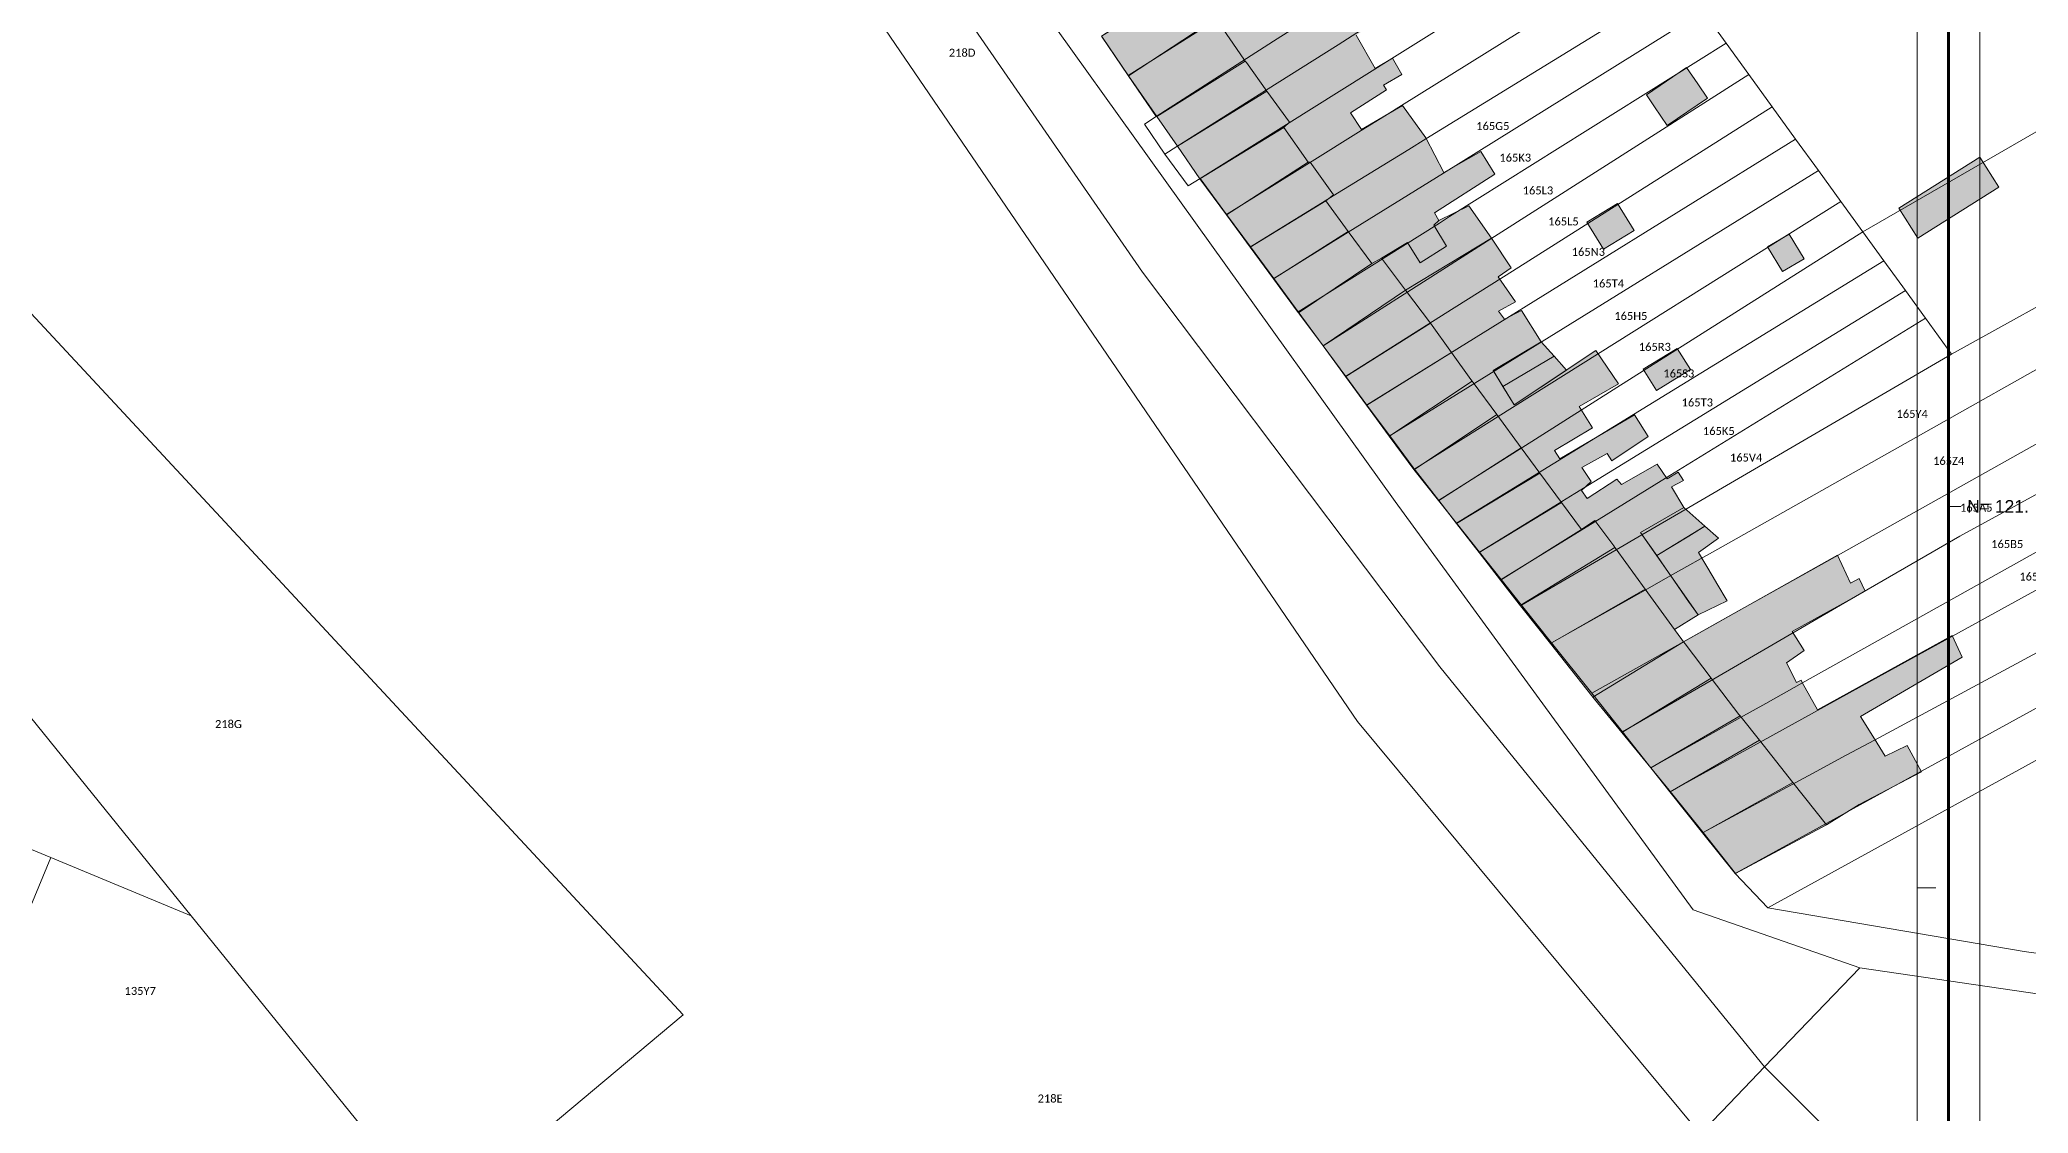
# Model space of a CAD drawing. Header units: metres. Extents: x 113120 to 240396, y 120329 to 242116.
# Drawn here: x 113473.5 to 113672.3, y 121251.8 to 121359.2 of the extents above; entities that cross this region are included whole.
import ezdxf

# ---------------------------------------------------------------- set-up
doc = ezdxf.new("R2010")
doc.units = ezdxf.units.M
doc.header["$LTSCALE"] = 3
doc.layers.get('0').update_dxf_attribs({"lineweight": 0})
for name, color, linetype, lineweight in [('Bpn_CaPa', 78, 'Continuous', 0), ('Bpn_ReBu', 4, 'Continuous', 0), ('Bpt_CaNu', 7, 'Continuous', 0), ('Carroyage(1)', 7, 'Continuous', 0), ('Hachure bâtiment', 11, 'Continuous', 0)]:
    doc.layers.add(name, color=color, linetype=linetype, lineweight=lineweight)
doc.layers.add('Carroyage(1)_Textes', color=7, linetype='Continuous')
doc.styles.add('Legend', font='')
doc.styles.get("Standard").update_dxf_attribs({"font": 'arial.ttf'})
doc.styles.get('Legend').set_extended_font_data('Calibri')

msp = doc.modelspace()

# ---------------------------------------------------------------- hatches: boundary and pattern name
at = {"layer": 'Hachure bâtiment'}
h = msp.add_hatch(color=256, dxfattribs=at)
h.dxf.hatch_style = 1
h.paths.add_polyline_path([(113560.92, 121417.3), (113557.73, 121415), (113559.73, 121411.9), (113563.26, 121414.43), (113565.08, 121411.65), (113561.48, 121409.25), (113561.98, 121408.27), (113564.22, 121409.67), (113565.72, 121407.37), (113569.67, 121409.78), (113569.87, 121409.9), (113570.91, 121408.32), (113565.28, 121404.47), (113566.48, 121402.72), (113571.53, 121405.55), (113573.02, 121403.17), (113572.72, 121402.95), (113571.47, 121402.05), (113572.72, 121400.02), (113569.68, 121398.05), (113570.97, 121396.1), (113574.09, 121397.78), (113575.03, 121396.35), (113576.38, 121397.2), (113576.92, 121396.2), (113578.58, 121397.17), (113579.33, 121395.92), (113578.48, 121395.35), (113580.23, 121392.62), (113581.23, 121393.1), (113581.73, 121392.27), (113580.28, 121391.22), (113583.43, 121386.55), (113584.67, 121387.3), (113586.58, 121384.2), (113591.57, 121387.42), (113593.52, 121384.4), (113591.33, 121382.82), (113594.72, 121377.05), (113587.27, 121372.05), (113588.27, 121370.45), (113594.28, 121374.2), (113595.32, 121372.72), (113596.98, 121373.85), (113598.47, 121371.22), (113601.68, 121373.25), (113602.43, 121372.07), (113597.97, 121368.95), (113597.22, 121370.4), (113595.77, 121369.6), (113597.02, 121367.6), (113593.03, 121364.97), (113594.18, 121363.22), (113601.13, 121367.31), (113603.72, 121363.22), (113604.18, 121362.5), (113607.63, 121364.65), (113609.08, 121362.32), (113605.13, 121359.6), (113607.03, 121356.27), (113608.77, 121357.3), (113609.72, 121355.67), (113607.88, 121354.62), (113608.18, 121354.15), (113604.57, 121351.85), (113605.67, 121350.17), (113609.77, 121352.57), (113612.12, 121349.35), (113613.92, 121345.87), (113617.62, 121347.97), (113619.02, 121345.72), (113612.97, 121341.85), (113613.42, 121341.07), (113612.92, 121340.62), (113614.18, 121338.5), (113611.53, 121336.85), (113610.28, 121338.87), (113607.67, 121337.3), (113606.72, 121336.77), (113604.36, 121339.98), (113602.12, 121343.05), (113602.87, 121343.65), (113600.53, 121346.92), (113600.33, 121346.9), (113597.92, 121350.37), (113598.47, 121350.9), (113596.22, 121354.02), (113594.17, 121356.88), (113594.06, 121357.03), (113593.93, 121357.22), (113591.12, 121361.27), (113588.54, 121364.98), (113588.41, 121365.16), (113588.33, 121365.29), (113586.03, 121368.9), (113585.52, 121368.65), (113582.54, 121372.55), (113582.44, 121372.69), (113582.31, 121372.88), (113580.42, 121375.69), (113578.53, 121378.51), (113578.45, 121378.63), (113578.32, 121378.82), (113576.41, 121381.53), (113574.41, 121384.39), (113572.24, 121387.48), (113572.13, 121387.63), (113572.01, 121387.81), (113570.34, 121390.32), (113567.82, 121394.12), (113568.23, 121394.45), (113565.3, 121398.45), (113562.27, 121402.57), (113561.88, 121402.32), (113559.07, 121406.22), (113556.69, 121409.5), (113556.52, 121409.74), (113553.52, 121414.45), (113559.98, 121418.87)])
h.paths.add_polyline_path([(113615.03, 121410.57), (113613.52, 121409.6), (113612.03, 121411.87), (113613.57, 121412.85)], flags=16)
h = msp.add_hatch(color=256, dxfattribs=at)
h.dxf.hatch_style = 1
h.paths.add_polyline_path([(113588.54, 121364.98), (113591.12, 121361.27), (113582.4, 121355.56), (113579.77, 121359.37), (113579.68, 121359.5), (113588.41, 121365.16)], flags=17)
h = msp.add_hatch(color=256, dxfattribs=at)
h.dxf.hatch_style = 1
h.paths.add_polyline_path([(113593.93, 121357.22), (113594.06, 121357.03), (113585.21, 121351.48), (113582.4, 121355.56), (113591.12, 121361.27)], flags=17)
h = msp.add_hatch(color=256, dxfattribs=at)
h.dxf.hatch_style = 1
h.paths.add_polyline_path([(113594.17, 121356.88), (113596.22, 121354.02), (113587.27, 121348.5), (113585.21, 121351.48), (113594.06, 121357.03)], flags=17)
h = msp.add_hatch(color=256, dxfattribs=at)
h.dxf.hatch_style = 1
h.paths.add_polyline_path([(113640.27, 121353.32), (113636.25, 121350.58), (113634.97, 121352.45), (113634.16, 121353.64), (113638.18, 121356.38), (113639.29, 121354.76)])
h = msp.add_hatch(color=256, dxfattribs=at)
h.dxf.hatch_style = 1
h.paths.add_polyline_path([(113598.47, 121350.9), (113597.92, 121350.37), (113589.52, 121345.25), (113587.27, 121348.5), (113596.22, 121354.02)], flags=17)
h = msp.add_hatch(color=256, dxfattribs=at)
h.dxf.hatch_style = 1
h.paths.add_polyline_path([(113600.33, 121346.9), (113592.17, 121341.65), (113589.52, 121345.25), (113597.92, 121350.37)], flags=17)
h = msp.add_hatch(color=256, dxfattribs=at)
h.dxf.hatch_style = 1
h.paths.add_polyline_path([(113602.87, 121343.65), (113602.12, 121343.05), (113594.55, 121338.42), (113592.17, 121341.65), (113600.33, 121346.9), (113600.53, 121346.92)], flags=17)
h = msp.add_hatch(color=256, dxfattribs=at)
h.dxf.hatch_style = 1
h.paths.add_polyline_path([(113661.28, 121339.31), (113659.39, 121342.32), (113667.5, 121347.42), (113669.39, 121344.41)])
h = msp.add_hatch(color=256, dxfattribs=at)
h.dxf.hatch_style = 1
h.paths.add_polyline_path([(113604.36, 121339.98), (113596.88, 121335.25), (113594.55, 121338.42), (113602.12, 121343.05)])
h = msp.add_hatch(color=256, dxfattribs=at)
h.dxf.hatch_style = 1
h.paths.add_polyline_path([(113614.18, 121338.5), (113612.92, 121340.62), (113613.42, 121341.07), (113616.41, 121342.54), (113618.67, 121339.3), (113610.06, 121334.13), (113607.67, 121337.3), (113610.28, 121338.87), (113611.53, 121336.85)])
h = msp.add_hatch(color=256, dxfattribs=at)
h.dxf.hatch_style = 1
h.paths.add_polyline_path([(113632.92, 121340.07), (113629.87, 121338.2), (113628.22, 121340.9), (113631.27, 121342.77)])
h = msp.add_hatch(color=256, dxfattribs=at)
h.dxf.hatch_style = 1
h.paths.add_polyline_path([(113606.72, 121336.77), (113599.39, 121331.84), (113599.26, 121332.02), (113596.88, 121335.25), (113604.36, 121339.98)])
h = msp.add_hatch(color=256, dxfattribs=at)
h.dxf.hatch_style = 1
h.paths.add_polyline_path([(113620.63, 121336.35), (113619.33, 121335.45), (113621.07, 121332.95), (113619.38, 121332.02), (113619.98, 121331.22), (113621.67, 121332.07), (113623.65, 121328.94), (113618.83, 121326.07), (113620.93, 121322.65), (113629.12, 121328.07), (113631.38, 121324.75), (113627.43, 121322.5), (113628.77, 121320.35), (113624.97, 121318.07), (113625.52, 121317.25), (113632.98, 121321.65), (113634.33, 121319.47), (113630.72, 121317.05), (113630.23, 121317.77), (113627.72, 121316.37), (113628.63, 121314.97), (113627.67, 121314.1), (113628.23, 121313.3), (113631.22, 121315.22), (113631.67, 121314.7), (113635.23, 121316.72), (113636.23, 121315.25), (113637.35, 121315.93), (113637.87, 121315.07), (113636.67, 121314.45), (113637.91, 121312.38), (113633.58, 121309.9), (113636.59, 121305.56), (113639.32, 121301.64), (113636.96, 121300.2), (113634.04, 121304.22), (113631.14, 121308.22), (113631.01, 121308.4), (113630.9, 121308.56), (113629.02, 121311.07), (113627.68, 121310.17), (113625.68, 121312.88), (113623.52, 121315.82), (113621.65, 121318.35), (113619.2, 121321.68), (113616.83, 121324.9), (113616.74, 121325.02), (113616.61, 121325.2), (113614.69, 121327.87), (113612.57, 121330.82), (113610.06, 121334.13), (113618.67, 121339.3)])
h = msp.add_hatch(color=256, dxfattribs=at)
h.dxf.hatch_style = 1
h.paths.add_polyline_path([(113649.92, 121337.25), (113647.77, 121335.97), (113646.28, 121338.45), (113648.43, 121339.73)])
h = msp.add_hatch(color=256, dxfattribs=at)
h.dxf.hatch_style = 1
h.paths.add_polyline_path([(113610.06, 121334.13), (113601.84, 121328.54), (113599.48, 121331.72), (113599.39, 121331.84), (113606.72, 121336.77), (113607.67, 121337.3)])
h = msp.add_hatch(color=256, dxfattribs=at)
h.dxf.hatch_style = 1
h.paths.add_polyline_path([(113612.57, 121330.82), (113604.11, 121325.47), (113601.84, 121328.54), (113610.06, 121334.13)])
h = msp.add_hatch(color=256, dxfattribs=at)
h.dxf.hatch_style = 1
h.paths.add_polyline_path([(113614.69, 121327.87), (113606.21, 121322.63), (113604.11, 121325.47), (113612.57, 121330.82)])
h = msp.add_hatch(color=256, dxfattribs=at)
h.dxf.hatch_style = 1
h.paths.add_polyline_path([(113624.93, 121327.52), (113619.81, 121324.48), (113618.83, 121326.07), (113623.65, 121328.94)], flags=17)
h = msp.add_hatch(color=256, dxfattribs=at)
h.dxf.hatch_style = 1
h.paths.add_polyline_path([(113616.61, 121325.2), (113616.74, 121325.02), (113608.51, 121319.54), (113606.21, 121322.63), (113614.69, 121327.87)])
h = msp.add_hatch(color=256, dxfattribs=at)
h.dxf.hatch_style = 1
h.paths.add_polyline_path([(113620.93, 121322.66), (113619.81, 121324.48), (113624.93, 121327.52), (113626.18, 121326.12), (113620.93, 121322.65)], flags=17)
h = msp.add_hatch(color=256, dxfattribs=at)
h.dxf.hatch_style = 1
h.paths.add_polyline_path([(113638.57, 121326.17), (113635.17, 121324.07), (113633.82, 121326.21), (113637.23, 121328.3)], flags=17)
h = msp.add_hatch(color=256, dxfattribs=at)
h.dxf.hatch_style = 1
h.paths.add_polyline_path([(113616.83, 121324.9), (113619.2, 121321.68), (113610.98, 121316.2), (113610.85, 121316.38), (113608.51, 121319.54), (113616.74, 121325.02)])
h = msp.add_hatch(color=256, dxfattribs=at)
h.dxf.hatch_style = 1
h.paths.add_polyline_path([(113621.65, 121318.35), (113613.4, 121313.08), (113611.07, 121316.08), (113610.98, 121316.2), (113619.2, 121321.68)], flags=17)
h = msp.add_hatch(color=256, dxfattribs=at)
h.dxf.hatch_style = 1
h.paths.add_polyline_path([(113623.52, 121315.82), (113615.17, 121310.8), (113613.4, 121313.08), (113621.65, 121318.35)], flags=17)
h = msp.add_hatch(color=256, dxfattribs=at)
h.dxf.hatch_style = 1
h.paths.add_polyline_path([(113625.68, 121312.88), (113617.43, 121307.88), (113615.17, 121310.8), (113623.52, 121315.82)], flags=17)
h = msp.add_hatch(color=256, dxfattribs=at)
h.dxf.hatch_style = 1
h.paths.add_polyline_path([(113627.68, 121310.17), (113619.57, 121305.12), (113617.43, 121307.88), (113625.68, 121312.88)], flags=17)
h = msp.add_hatch(color=256, dxfattribs=at)
h.dxf.hatch_style = 1
h.paths.add_polyline_path([(113630.9, 121308.56), (113631.01, 121308.4), (113621.55, 121302.57), (113621.44, 121302.72), (113619.57, 121305.12), (113627.68, 121310.17), (113629.02, 121311.07)], flags=17)
h = msp.add_hatch(color=256, dxfattribs=at)
h.dxf.hatch_style = 1
h.paths.add_polyline_path([(113635.2, 121307.57), (113633.58, 121309.9), (113637.91, 121312.38), (113640.01, 121310.52)])
h = msp.add_hatch(color=256, dxfattribs=at)
h.dxf.hatch_style = 1
h.paths.add_polyline_path([(113639.37, 121307.88), (113640.84, 121305.41), (113641.2, 121304.8), (113642.24, 121303.05), (113639.32, 121301.64), (113638.37, 121303), (113636.59, 121305.56), (113636.45, 121305.78), (113635.2, 121307.57), (113638.39, 121309.53), (113640, 121310.51), (113640.01, 121310.52), (113641.37, 121309.31)])
h = msp.add_hatch(color=256, dxfattribs=at)
h.dxf.hatch_style = 1
h.paths.add_polyline_path([(113631.14, 121308.22), (113634.04, 121304.22), (113624.57, 121298.77), (113621.69, 121302.4), (113621.55, 121302.57), (113631.01, 121308.4)])
h = msp.add_hatch(color=256, dxfattribs=at)
h.dxf.hatch_style = 1
h.paths.add_polyline_path([(113654.57, 121304.82), (113655.42, 121305.27), (113656.02, 121304.02), (113648.72, 121299.97), (113649.93, 121298.07), (113648.18, 121296.85), (113649.17, 121294.87), (113649.62, 121295.12), (113649.74, 121294.9), (113651.28, 121292.17), (113664.72, 121299.6), (113665.73, 121297.42), (113655.58, 121291.5), (113656.95, 121289.27), (113658.02, 121287.52), (113660.22, 121288.6), (113661.67, 121285.95), (113655.42, 121282.7), (113652.15, 121280.67), (113648.8, 121284.9), (113645.45, 121289.12), (113643.63, 121291.42), (113643.52, 121291.57), (113643.41, 121291.7), (113640.65, 121295.32), (113638.03, 121298.74), (113637.86, 121298.96), (113653.28, 121307.62)])
h = msp.add_hatch(color=256, dxfattribs=at)
h.dxf.hatch_style = 1
h.paths.add_polyline_path([(113636.96, 121300.2), (113637.7, 121299.18), (113637.86, 121298.96), (113628.82, 121293.41), (113628.71, 121293.54), (113624.57, 121298.77), (113634.04, 121304.22)])
h = msp.add_hatch(color=256, dxfattribs=at)
h.dxf.hatch_style = 1
h.paths.add_polyline_path([(113638.03, 121298.74), (113640.65, 121295.32), (113631.7, 121289.9), (113628.97, 121293.22), (113628.82, 121293.41), (113637.86, 121298.96)])
h = msp.add_hatch(color=256, dxfattribs=at)
h.dxf.hatch_style = 1
h.paths.add_polyline_path([(113643.41, 121291.7), (113643.52, 121291.57), (113634.6, 121286.35), (113631.7, 121289.9), (113640.65, 121295.32)])
h = msp.add_hatch(color=256, dxfattribs=at)
h.dxf.hatch_style = 1
h.paths.add_polyline_path([(113643.63, 121291.42), (113645.45, 121289.12), (113636.55, 121283.97), (113636.43, 121284.12), (113634.6, 121286.35), (113643.52, 121291.57)])
h = msp.add_hatch(color=256, dxfattribs=at)
h.dxf.hatch_style = 1
h.paths.add_polyline_path([(113648.8, 121284.9), (113639.82, 121279.88), (113636.69, 121283.79), (113636.55, 121283.97), (113645.45, 121289.12)])
h = msp.add_hatch(color=256, dxfattribs=at)
h.dxf.hatch_style = 1
h.paths.add_polyline_path([(113652.15, 121280.67), (113643.08, 121275.8), (113639.82, 121279.88), (113648.8, 121284.9)])

# ---------------------------------------------------------------- linework, layer by layer
at = {"flags": 128}
msp.add_lwpolyline([(113667.48, 120723.71), (114179.98, 120723.71), (114179.98, 121453.71), (113667.48, 121453.71)], close=True, dxfattribs=at)
at = {"layer": 'Bpn_CaPa'}
for points in [[(113453.09, 121514.21), (113451.26, 121516.85), (113448.73, 121520.51), (113448.56, 121520.72), (113447.3, 121522.24), (113446.06, 121523.79), (113445.9, 121524.26), (113449.31, 121528.28), (113452.62, 121532.21), (113529.2, 121424.46), (113609.06, 121312.98), (113638.82, 121272.14), (113655.49, 121266.37), (113645.98, 121256.46), (113635.55, 121269.29), (113613.5, 121296.44), (113583.78, 121335.93), (113488.06, 121474.64), (113482.85, 121470.98), (113473.33, 121485.1), (113463.72, 121499.2), (113453.09, 121514.21)], [(113645.98, 121256.46), (113644.64, 121255.05), (113641.71, 121251.99), (113639.55, 121249.75), (113605.28, 121291), (113492.15, 121456.84), (113482.85, 121470.98), (113488.06, 121474.64), (113583.78, 121335.93), (113613.5, 121296.44), (113635.55, 121269.29), (113645.98, 121256.46)], [(113579.67, 121359.51), (113590.68, 121366.46), (113592.25, 121367.45), (113595.68, 121369.62), (113598.34, 121371.3), (113652.92, 121406.71), (113655.68, 121402.68), (113624.9, 121382.55), (113594.2, 121363.07), (113582.36, 121355.57), (113579.67, 121359.51)], [(113662.31, 121391.98), (113665.29, 121387.25), (113609.67, 121352.58), (113607.98, 121351.53), (113605.65, 121350.07), (113600.49, 121346.86), (113592.19, 121341.69), (113589.55, 121345.29), (113598.43, 121350.84), (113608.7, 121357.27), (113632.45, 121372.13), (113662.31, 121391.98)], [(113594.57, 121338.45), (113592.19, 121341.69), (113600.49, 121346.86), (113605.65, 121350.07), (113607.98, 121351.53), (113609.67, 121352.58), (113665.29, 121387.25), (113667.76, 121383.49), (113637.65, 121364.96), (113612.1, 121349.24), (113610.4, 121348.19), (113602.86, 121343.55), (113602.04, 121343.05), (113594.57, 121338.45)], [(113627.65, 121378.76), (113605.84, 121364.75), (113603.62, 121363.33), (113600.34, 121361.22), (113596.88, 121359), (113585.16, 121351.47), (113582.36, 121355.57), (113594.2, 121363.07), (113624.9, 121382.55), (113627.65, 121378.76)], [(113637.65, 121364.96), (113667.76, 121383.49), (113684.84, 121356.72), (113655.8, 121339.94), (113653.59, 121342.99), (113651.35, 121346.08), (113649.07, 121349.23), (113646.74, 121352.44), (113644.39, 121355.68), (113642.12, 121358.81), (113639.83, 121361.97), (113637.65, 121364.96)], [(113586.01, 121347.73), (113583.97, 121350.71), (113585.16, 121351.47), (113596.88, 121359), (113600.34, 121361.22), (113603.62, 121363.33), (113605.84, 121364.75), (113627.65, 121378.76), (113630.02, 121375.49), (113605.69, 121360.14), (113603.34, 121358.66), (113596.09, 121354.09), (113587.21, 121348.48), (113586.01, 121347.73)], [(113586.01, 121347.73), (113587.21, 121348.48), (113596.09, 121354.09), (113603.34, 121358.66), (113605.69, 121360.14), (113630.02, 121375.49), (113632.45, 121372.13), (113608.7, 121357.27), (113598.43, 121350.84), (113589.55, 121345.29), (113588.35, 121344.54), (113586.01, 121347.73)], [(113596.9, 121335.28), (113594.57, 121338.45), (113602.04, 121343.05), (113602.86, 121343.55), (113610.4, 121348.19), (113612.1, 121349.24), (113637.65, 121364.96), (113639.83, 121361.97), (113613.86, 121345.83), (113604.34, 121339.91), (113596.9, 121335.28)], [(113596.9, 121335.28), (113604.34, 121339.91), (113613.86, 121345.83), (113639.83, 121361.97), (113642.12, 121358.81), (113614.49, 121341.47), (113613.47, 121340.83), (113599.33, 121331.96), (113596.9, 121335.28)], [(113599.33, 121331.96), (113613.47, 121340.83), (113614.49, 121341.47), (113642.12, 121358.81), (113644.39, 121355.68), (113618.62, 121339.25), (113615.75, 121337.42), (113601.83, 121328.56), (113599.33, 121331.96)], [(113664.66, 121327.72), (113662.05, 121331.32), (113660.05, 121334.08), (113657.9, 121337.04), (113655.8, 121339.94), (113684.84, 121356.72), (113693.77, 121343.84), (113664.66, 121327.72)], [(113604.09, 121325.48), (113601.83, 121328.56), (113615.75, 121337.42), (113618.62, 121339.25), (113644.39, 121355.68), (113646.74, 121352.44), (113620.77, 121336.03), (113614.04, 121331.77), (113604.09, 121325.48)], [(113604.09, 121325.48), (113614.04, 121331.77), (113620.77, 121336.03), (113646.74, 121352.44), (113649.07, 121349.23), (113616.16, 121328.82), (113606.18, 121322.63), (113604.09, 121325.48)], [(113649.07, 121349.23), (113651.35, 121346.08), (113618.42, 121325.69), (113608.46, 121319.53), (113606.18, 121322.63), (113616.16, 121328.82), (113649.07, 121349.23)], [(113610.92, 121316.18), (113608.46, 121319.53), (113618.42, 121325.69), (113651.35, 121346.08), (113653.59, 121342.99), (113620.79, 121322.39), (113610.92, 121316.18)], [(113610.92, 121316.18), (113620.79, 121322.39), (113653.59, 121342.99), (113655.8, 121339.94), (113631.22, 121324.38), (113623.07, 121319.22), (113613.37, 121313.09), (113610.92, 121316.18)], [(113696.73, 121339.47), (113641.3, 121308.22), (113636.53, 121305.54), (113634.03, 121304.12), (113624.68, 121298.85), (113621.68, 121302.63), (113633.69, 121309.64), (113637.99, 121312.15), (113664.66, 121327.72), (113693.77, 121343.84), (113696.73, 121339.47)], [(113462.96, 121342.22), (113537.86, 121261.66), (113513.34, 121241.08), (113510.94, 121244.05), (113509.02, 121246.43), (113505.68, 121250.56), (113488.68, 121271.56), (113444.26, 121326.46), (113462.96, 121342.22)], [(113657.9, 121337.04), (113632.88, 121321.69), (113624.85, 121316.76), (113615.17, 121310.82), (113613.37, 121313.09), (113623.07, 121319.22), (113631.22, 121324.38), (113655.8, 121339.94), (113657.9, 121337.04)], [(113696.73, 121339.47), (113700.33, 121333.97), (113650.83, 121306.22), (113643.37, 121302.04), (113637.81, 121298.92), (113628.69, 121293.81), (113624.68, 121298.85), (113634.03, 121304.12), (113636.53, 121305.54), (113641.3, 121308.22), (113696.73, 121339.47)], [(113617.47, 121307.93), (113615.17, 121310.82), (113624.85, 121316.76), (113632.88, 121321.69), (113657.9, 121337.04), (113660.05, 121334.08), (113626.99, 121313.77), (113617.47, 121307.93)], [(113617.47, 121307.93), (113626.99, 121313.77), (113660.05, 121334.08), (113662.05, 121331.32), (113636.07, 121315.31), (113629.02, 121310.96), (113619.65, 121305.19), (113617.47, 121307.93)], [(113703.47, 121330.27), (113665.5, 121309.53), (113653.58, 121302.61), (113640.63, 121295.1), (113631.76, 121289.95), (113628.69, 121293.81), (113637.81, 121298.92), (113643.37, 121302.04), (113650.83, 121306.22), (113700.33, 121333.97), (113703.47, 121330.27)], [(113664.66, 121327.72), (113637.99, 121312.15), (113633.69, 121309.64), (113621.68, 121302.63), (113619.65, 121305.19), (113629.02, 121310.96), (113636.07, 121315.31), (113662.05, 121331.32), (113664.66, 121327.72)], [(113713.38, 121314.64), (113739.53, 121330.91), (113740.29, 121324.05), (113646.29, 121272.37), (113643.02, 121275.78), (113657.89, 121283.95), (113709.47, 121312.3), (113713.38, 121314.64)], [(113634.6, 121286.37), (113631.76, 121289.95), (113640.63, 121295.1), (113653.58, 121302.61), (113665.5, 121309.53), (113703.47, 121330.27), (113705.78, 121326.18), (113649.71, 121294.82), (113646.09, 121292.79), (113643.57, 121291.39), (113634.6, 121286.37)], [(113425.11, 121310.33), (113444.26, 121326.46), (113488.68, 121271.56), (113474.65, 121277.38), (113468.65, 121279.87), (113462.65, 121282.36), (113456.65, 121284.85), (113450.63, 121287.35), (113415.27, 121302.04), (113425.11, 121310.33)], [(113708.24, 121322.51), (113679.65, 121307.73), (113656.69, 121295.08), (113653.19, 121293.15), (113645.52, 121288.93), (113636.51, 121283.96), (113634.6, 121286.37), (113643.57, 121291.39), (113646.09, 121292.79), (113649.71, 121294.82), (113705.78, 121326.18), (113708.24, 121322.51)], [(113747.76, 121258.86), (113696.57, 121264.56), (113671.93, 121267.99), (113646.29, 121272.37), (113740.29, 121324.05), (113747.76, 121258.86)], [(113708.24, 121322.51), (113710.95, 121318.23), (113656.96, 121289.13), (113654.14, 121287.61), (113650.77, 121285.79), (113639.77, 121279.87), (113636.51, 121283.96), (113645.52, 121288.93), (113653.19, 121293.15), (113656.69, 121295.08), (113679.65, 121307.73), (113708.24, 121322.51)], [(113713.38, 121314.64), (113709.47, 121312.3), (113657.89, 121283.95), (113643.02, 121275.78), (113639.77, 121279.87), (113650.77, 121285.79), (113654.14, 121287.61), (113656.96, 121289.13), (113710.95, 121318.23), (113713.38, 121314.64)], [(113460.47, 121260.19), (113460.87, 121261.16), (113463.6, 121267.72), (113468.65, 121279.87), (113474.65, 121277.38), (113469.61, 121265.23), (113466.88, 121258.66), (113466.47, 121257.69), (113464.77, 121258.4), (113462.64, 121259.28), (113460.47, 121260.19)], [(113645.98, 121256.46), (113655.49, 121266.37), (113693.91, 121260.73), (113739.65, 121255.08), (113741.62, 121239.53), (113746.45, 121214.63), (113758.18, 121172.99), (113762.26, 121161.46), (113766.68, 121152.1), (113760.71, 121150.74), (113724.84, 121192.03), (113678.8, 121229.02), (113655.47, 121246.96), (113645.98, 121256.46)]]:
    msp.add_lwpolyline(points, close=True, dxfattribs=at)
for points in [[(113444.09, 121422.95), (113486.56, 121452.89), (113492.15, 121456.84), (113605.28, 121291), (113639.55, 121249.75)], [(113513.34, 121241.08), (113537.86, 121261.66), (113462.96, 121342.22)], [(113469.61, 121265.23), (113474.65, 121277.38), (113488.68, 121271.56), (113488.68, 121271.56), (113505.68, 121250.56), (113481.94, 121250.05), (113474.82, 121249.93), (113473.77, 121249.91), (113473.52, 121250.76)], [(113639.55, 121249.75), (113641.71, 121251.99), (113644.64, 121255.05), (113645.98, 121256.46), (113645.98, 121256.46), (113655.47, 121246.96)]]:
    msp.add_lwpolyline(points, dxfattribs=at)
at = {"layer": 'Bpn_ReBu'}
for points in [[(113588.54, 121364.98), (113591.12, 121361.27), (113582.4, 121355.56), (113579.77, 121359.37), (113579.68, 121359.5), (113588.41, 121365.16), (113588.54, 121364.98)], [(113593.93, 121357.22), (113594.06, 121357.03), (113585.21, 121351.48), (113582.4, 121355.56), (113591.12, 121361.27), (113593.93, 121357.22)], [(113594.17, 121356.88), (113596.22, 121354.02), (113587.27, 121348.5), (113585.21, 121351.48), (113594.06, 121357.03), (113594.17, 121356.88)], [(113640.27, 121353.32), (113636.25, 121350.58), (113634.97, 121352.45), (113634.16, 121353.64), (113638.18, 121356.38), (113639.29, 121354.76), (113640.27, 121353.32)], [(113598.47, 121350.9), (113597.92, 121350.37), (113589.52, 121345.25), (113587.27, 121348.5), (113596.22, 121354.02), (113598.47, 121350.9)], [(113600.33, 121346.9), (113592.17, 121341.65), (113589.52, 121345.25), (113597.92, 121350.37), (113600.33, 121346.9)], [(113602.87, 121343.65), (113602.12, 121343.05), (113594.55, 121338.42), (113592.17, 121341.65), (113600.33, 121346.9), (113600.53, 121346.92), (113602.87, 121343.65)], [(113661.28, 121339.31), (113659.39, 121342.32), (113667.5, 121347.42), (113669.39, 121344.41), (113661.28, 121339.31)], [(113604.36, 121339.98), (113596.88, 121335.25), (113594.55, 121338.42), (113602.12, 121343.05), (113604.36, 121339.98)], [(113614.18, 121338.5), (113612.92, 121340.62), (113613.42, 121341.07), (113616.41, 121342.54), (113618.67, 121339.3), (113610.06, 121334.13), (113607.67, 121337.3), (113610.28, 121338.87), (113611.53, 121336.85), (113614.18, 121338.5)], [(113632.92, 121340.07), (113629.87, 121338.2), (113628.22, 121340.9), (113631.27, 121342.77), (113632.92, 121340.07)], [(113606.72, 121336.77), (113599.39, 121331.84), (113599.26, 121332.02), (113596.88, 121335.25), (113604.36, 121339.98), (113606.72, 121336.77)], [(113620.63, 121336.35), (113619.33, 121335.45), (113621.07, 121332.95), (113619.38, 121332.02), (113619.98, 121331.22), (113621.67, 121332.07), (113623.65, 121328.94), (113618.83, 121326.07), (113620.93, 121322.65), (113629.12, 121328.07), (113631.38, 121324.75), (113627.43, 121322.5), (113628.77, 121320.35), (113624.97, 121318.07), (113625.52, 121317.25), (113632.98, 121321.65), (113634.33, 121319.47), (113630.72, 121317.05), (113630.23, 121317.77), (113627.72, 121316.37), (113628.63, 121314.97), (113627.67, 121314.1), (113628.23, 121313.3), (113631.22, 121315.22), (113631.67, 121314.7), (113635.23, 121316.72), (113636.23, 121315.25), (113637.35, 121315.93), (113637.87, 121315.07), (113636.67, 121314.45), (113637.91, 121312.38), (113633.58, 121309.9), (113636.59, 121305.56), (113639.32, 121301.64), (113636.96, 121300.2), (113634.04, 121304.22), (113631.14, 121308.22), (113631.01, 121308.4), (113630.9, 121308.56), (113629.02, 121311.07), (113627.68, 121310.17), (113625.68, 121312.88), (113623.52, 121315.82), (113621.65, 121318.35), (113619.2, 121321.68), (113616.83, 121324.9), (113616.74, 121325.02), (113616.61, 121325.2), (113614.69, 121327.87), (113612.57, 121330.82), (113610.06, 121334.13), (113618.67, 121339.3), (113620.63, 121336.35)], [(113649.92, 121337.25), (113647.77, 121335.97), (113646.28, 121338.45), (113648.43, 121339.73), (113649.92, 121337.25)], [(113610.06, 121334.13), (113601.84, 121328.54), (113599.48, 121331.72), (113599.39, 121331.84), (113606.72, 121336.77), (113607.67, 121337.3), (113610.06, 121334.13)], [(113612.57, 121330.82), (113604.11, 121325.47), (113601.84, 121328.54), (113610.06, 121334.13), (113612.57, 121330.82)], [(113614.69, 121327.87), (113606.21, 121322.63), (113604.11, 121325.47), (113612.57, 121330.82), (113614.69, 121327.87)], [(113624.93, 121327.52), (113619.81, 121324.48), (113618.83, 121326.07), (113623.65, 121328.94), (113624.93, 121327.52)], [(113616.61, 121325.2), (113616.74, 121325.02), (113608.51, 121319.54), (113606.21, 121322.63), (113614.69, 121327.87), (113616.61, 121325.2)], [(113620.93, 121322.66), (113619.81, 121324.48), (113624.93, 121327.52), (113626.18, 121326.12), (113620.93, 121322.65), (113620.93, 121322.66)], [(113638.57, 121326.17), (113635.17, 121324.07), (113633.82, 121326.21), (113637.23, 121328.3), (113638.57, 121326.17)], [(113616.83, 121324.9), (113619.2, 121321.68), (113610.98, 121316.2), (113610.85, 121316.38), (113608.51, 121319.54), (113616.74, 121325.02), (113616.83, 121324.9)], [(113621.65, 121318.35), (113613.4, 121313.08), (113611.07, 121316.08), (113610.98, 121316.2), (113619.2, 121321.68), (113621.65, 121318.35)], [(113623.52, 121315.82), (113615.17, 121310.8), (113613.4, 121313.08), (113621.65, 121318.35), (113623.52, 121315.82)], [(113625.68, 121312.88), (113617.43, 121307.88), (113615.17, 121310.8), (113623.52, 121315.82), (113625.68, 121312.88)], [(113627.68, 121310.17), (113619.57, 121305.12), (113617.43, 121307.88), (113625.68, 121312.88), (113627.68, 121310.17)], [(113630.9, 121308.56), (113631.01, 121308.4), (113621.55, 121302.57), (113621.44, 121302.72), (113619.57, 121305.12), (113627.68, 121310.17), (113629.02, 121311.07), (113630.9, 121308.56)], [(113635.2, 121307.57), (113633.58, 121309.9), (113637.91, 121312.38), (113640.01, 121310.52), (113635.2, 121307.57)], [(113639.37, 121307.88), (113640.84, 121305.41), (113641.2, 121304.8), (113642.24, 121303.05), (113639.32, 121301.64), (113638.37, 121303), (113636.59, 121305.56), (113636.45, 121305.78), (113635.2, 121307.57), (113638.39, 121309.53), (113640, 121310.51), (113640.01, 121310.52), (113641.37, 121309.31), (113639.37, 121307.88)], [(113631.14, 121308.22), (113634.04, 121304.22), (113624.57, 121298.77), (113621.69, 121302.4), (113621.55, 121302.57), (113631.01, 121308.4), (113631.14, 121308.22)], [(113654.57, 121304.82), (113655.42, 121305.27), (113656.02, 121304.02), (113648.72, 121299.97), (113649.93, 121298.07), (113648.18, 121296.85), (113649.17, 121294.87), (113649.62, 121295.12), (113649.74, 121294.9), (113651.28, 121292.17), (113664.72, 121299.6), (113665.73, 121297.42), (113655.58, 121291.5), (113656.95, 121289.27), (113658.02, 121287.52), (113660.22, 121288.6), (113661.67, 121285.95), (113655.42, 121282.7), (113652.15, 121280.67), (113648.8, 121284.9), (113645.45, 121289.12), (113643.63, 121291.42), (113643.52, 121291.57), (113643.41, 121291.7), (113640.65, 121295.32), (113638.03, 121298.74), (113637.86, 121298.96), (113653.28, 121307.62), (113654.57, 121304.82)], [(113636.96, 121300.2), (113637.7, 121299.18), (113637.86, 121298.96), (113628.82, 121293.41), (113628.71, 121293.54), (113624.57, 121298.77), (113634.04, 121304.22), (113636.96, 121300.2)], [(113638.03, 121298.74), (113640.65, 121295.32), (113631.7, 121289.9), (113628.97, 121293.22), (113628.82, 121293.41), (113637.86, 121298.96), (113638.03, 121298.74)], [(113643.41, 121291.7), (113643.52, 121291.57), (113634.6, 121286.35), (113631.7, 121289.9), (113640.65, 121295.32), (113643.41, 121291.7)], [(113643.63, 121291.42), (113645.45, 121289.12), (113636.55, 121283.97), (113636.43, 121284.12), (113634.6, 121286.35), (113643.52, 121291.57), (113643.63, 121291.42)], [(113648.8, 121284.9), (113639.82, 121279.88), (113636.69, 121283.79), (113636.55, 121283.97), (113645.45, 121289.12), (113648.8, 121284.9)], [(113652.15, 121280.67), (113643.08, 121275.8), (113639.82, 121279.88), (113648.8, 121284.9), (113652.15, 121280.67)]]:
    msp.add_lwpolyline(points, close=True, dxfattribs=at)
msp.add_lwpolyline([(113605.13, 121359.6), (113607.03, 121356.27), (113608.77, 121357.3), (113609.72, 121355.67), (113607.88, 121354.62), (113608.18, 121354.15), (113604.57, 121351.85), (113605.67, 121350.17), (113609.77, 121352.57), (113612.12, 121349.35), (113613.92, 121345.87), (113617.62, 121347.97), (113619.02, 121345.72), (113612.97, 121341.85), (113613.42, 121341.07), (113612.92, 121340.62), (113614.18, 121338.5), (113611.53, 121336.85), (113610.28, 121338.87), (113607.67, 121337.3), (113606.72, 121336.77), (113604.36, 121339.98), (113602.12, 121343.05), (113602.87, 121343.65), (113600.53, 121346.92), (113600.33, 121346.9), (113597.92, 121350.37), (113598.47, 121350.9), (113596.22, 121354.02), (113594.17, 121356.88), (113594.06, 121357.03), (113593.93, 121357.22), (113591.12, 121361.27)], dxfattribs=at)
at = {"layer": 'Carroyage(1)'}
for p, q in [((113664.36, 121312.5), (113665.61, 121312.5)), ((113661.23, 121274.34), (113663.11, 121274.34))]:
    msp.add_line(p, q, dxfattribs=at)
msp.add_lwpolyline([(113661.23, 120717.46), (114186.23, 120717.46), (114186.23, 121459.96), (113661.23, 121459.96)], close=True, dxfattribs=at)
at = {"layer": 'Carroyage(1)', "const_width": 0.312}
msp.add_lwpolyline([(113664.36, 120720.59), (114183.11, 120720.59), (114183.11, 121456.84), (113664.36, 121456.84)], close=True, dxfattribs=at)

# ---------------------------------------------------------------- texts
at = {"layer": 'Bpt_CaNu', "char_height": 0.8, "attachment_point": 7, "style": 'Legend'}
for s, insert in [('218D', (113564.42, 121357.45)), ('165G5', (113617.15, 121350.12)), ('165K3', (113619.46, 121346.96)), ('165L3', (113621.79, 121343.68)), ('165L5', (113624.34, 121340.58)), ('165N3', (113626.69, 121337.54)), ('165T4', (113628.79, 121334.38)), ('165H5', (113630.95, 121331.13)), ('165R3', (113633.4, 121328.04)), ('165S3', (113635.85, 121325.38)), ('165T3', (113637.68, 121322.48)), ('165Y4', (113659.16, 121321.34)), ('165K5', (113639.81, 121319.63)), ('165V4', (113642.51, 121316.97)), ('165Z4', (113662.82, 121316.64)), ('165A5', (113665.51, 121311.96)), ('165B5', (113668.63, 121308.32)), ('165T2', (113671.44, 121305.07)), ('218G', (113491.06, 121290.32)), ('135Y7', (113482.02, 121263.64)), ('218E', (113573.3, 121252.88))]:
    msp.add_mtext(s, dxfattribs=dict(at, insert=insert))
at = {"layer": 'Carroyage(1)_Textes'}
msp.add_text('N= 121.', height=1.25, dxfattribs=at).set_placement((113666.23, 121311.88))

doc.saveas('drawing.dxf')
